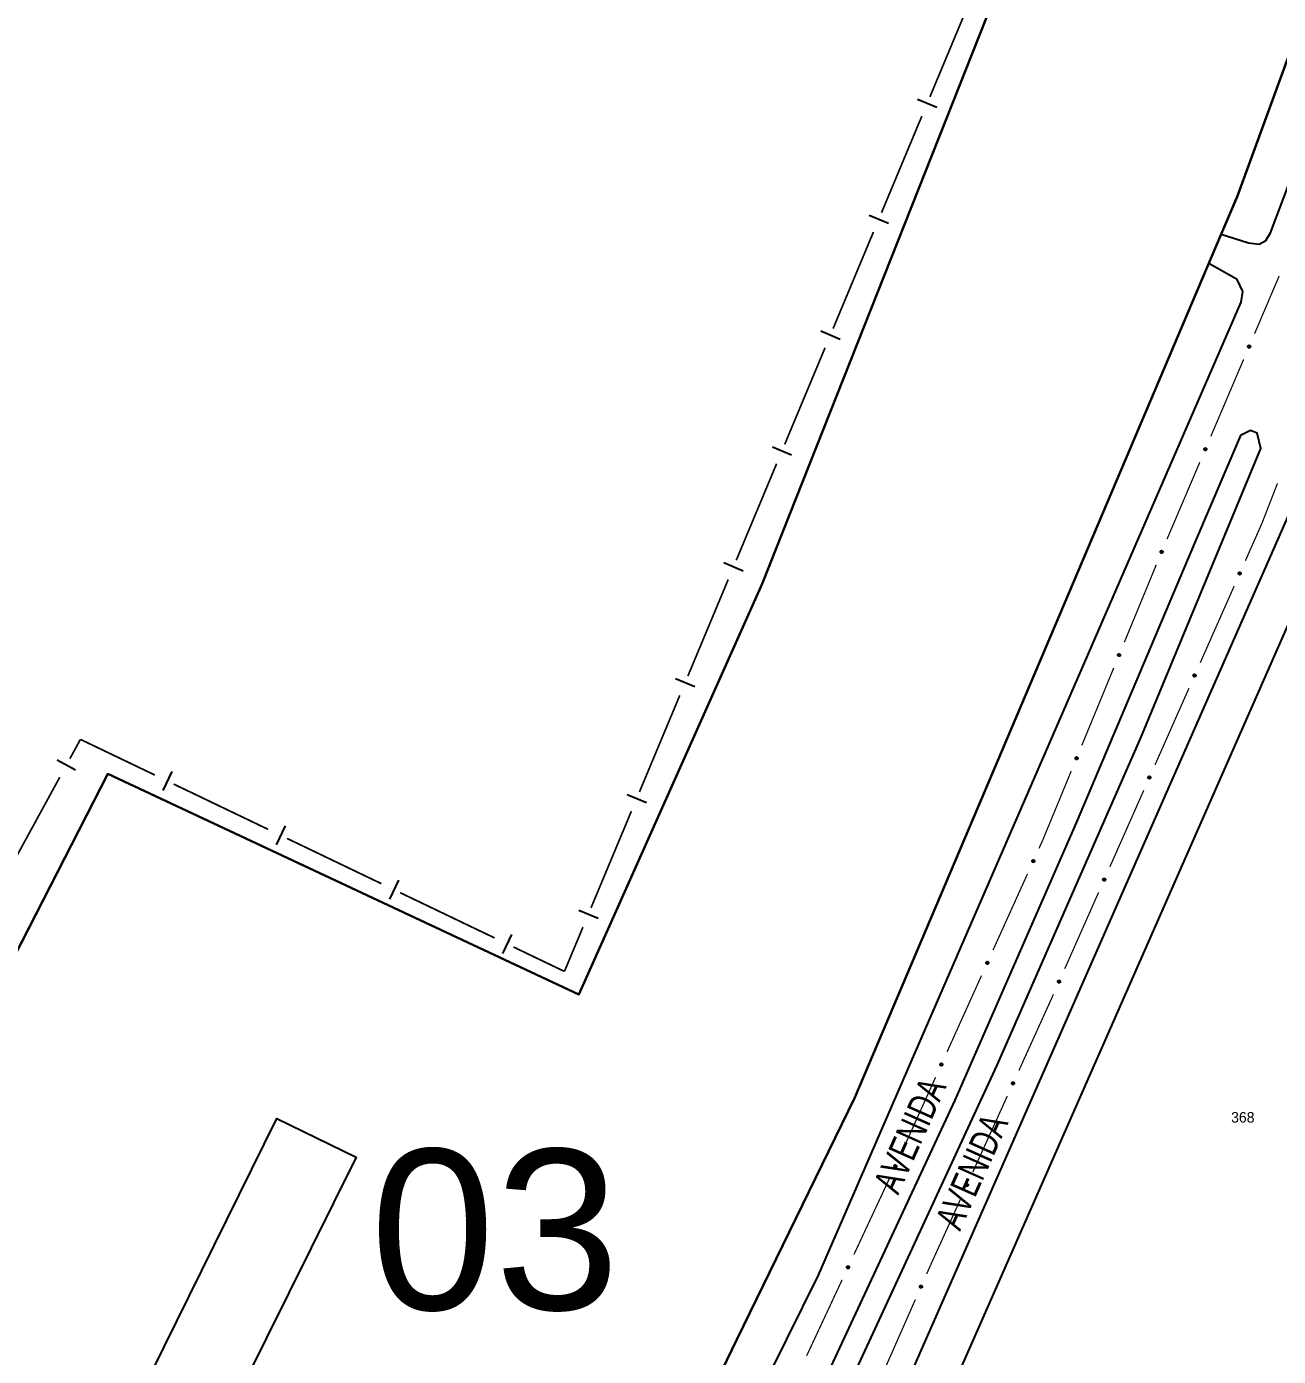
# Model space of a CAD drawing. Extents: x 200123 to 201542, y 4839549 to 4841240.
# Drawn here: x 200445.5 to 200624.9, y 4840484.2 to 4840674.9 of the extents above; entities that cross this region are included whole.
import ezdxf
from ezdxf.enums import TextEntityAlignment as Align

# ---------------------------------------------------------------- set-up
doc = ezdxf.new("R2010")
doc.units = 0
doc.header["$LTSCALE"] = 1.5
doc.header["$MEASUREMENT"] = 0
for name, color, linetype in [('CD_MALHA_LOTES', 7, 'CONTINUOUS'), ('LM-LIM-SETORES-BAIRROS', 250, 'CONTINUOUS'), ('LM-TXT-LSB', 7, 'CONTINUOUS'), ('RU-EMBARC-TRAPICHE', 7, 'CONTINUOUS'), ('RU-QUADRA', 210, 'CONTINUOUS'), ('SV-EIXO-RUA-PAV', 20, 'CONTINUOUS'), ('SV-RUA-PAVIM', 7, 'CONTINUOUS'), ('SV-TXT-RUA-PAV', 7, 'CONTINUOUS'), ('Th_NmrPort', 1, 'CONTINUOUS')]:
    doc.layers.add(name, color=color, linetype=linetype)
doc.styles.add('ARIAL', font='ARIAL.SHX')
doc.styles.add('SWIS', font='swissko.ttf')

msp = doc.modelspace()

# ---------------------------------------------------------------- linework, layer by layer
at = {"layer": 'CD_MALHA_LOTES', "linetype": 'Continuous', "flags": 128}
for points in [[(200424.99, 4840254.77), (200444.79, 4840288.57), (200466.17, 4840326.58), (200489.49, 4840369.12), (200503.01, 4840395.06), (200547.28, 4840486.61), (200564.21, 4840521.33), (200616.73, 4840645.11), (200619.05, 4840650.59), (200669.27, 4840788.03)], [(200612.24, 4840749.79), (200550.91, 4840594.99), (200524.63, 4840536.09), (200457.13, 4840567.75), (200388.59, 4840433.86), (200312.87, 4840297.06), (200236.83, 4840176.82)], [(200573.97, 4840470.11), (200636.53, 4840612.3), (200637.14, 4840612.59), (200638.33, 4840612.62), (200684.7, 4840552.99)]]:
    msp.add_lwpolyline(points, dxfattribs=at)
at = {"layer": 'LM-LIM-SETORES-BAIRROS', "const_width": 0.25}
for points in [[(200580.754954, 4840678.627869), (200574.972737, 4840664.787134)], [(200573.816294, 4840662.018986), (200568.034077, 4840648.178251)], [(200566.877633, 4840645.410103), (200561.095416, 4840631.569368)], [(200559.938973, 4840628.801221), (200554.156756, 4840614.960485)], [(200553.000312, 4840612.192338), (200547.218095, 4840598.351602)], [(200546.061652, 4840595.583455), (200540.279435, 4840581.742719)], [(200539.122991, 4840578.974572), (200533.340774, 4840565.133836)], [(200453.22, 4840572.67), (200451.698643, 4840569.883065)], [(200453.963743, 4840572.3133), (200453.22, 4840572.67)], [(200463.882036, 4840567.556465), (200453.963743, 4840572.3133)], [(200450.261205, 4840567.249859), (200443.074015, 4840554.083831)], [(200480.111969, 4840559.772555), (200466.587024, 4840566.259147)], [(200532.184331, 4840562.365689), (200526.402114, 4840548.524953)], [(200496.341902, 4840551.988644), (200482.816958, 4840558.475236)], [(200512.571835, 4840544.204733), (200499.046891, 4840550.691325)], [(200525.24567, 4840545.756806), (200522.932784, 4840540.220512)], [(200522.59, 4840539.4), (200515.276824, 4840542.907415)], [(200522.932784, 4840540.220512), (200522.59, 4840539.4)]]:
    msp.add_lwpolyline(points, dxfattribs=at)
at = {"layer": 'LM-LIM-SETORES-BAIRROS'}
for points in [[(200573.203182, 4840664.44264), (200575.971329, 4840663.286196)], [(200566.264522, 4840647.833757), (200569.032669, 4840646.677313)], [(200559.325861, 4840631.224874), (200562.094009, 4840630.06843)], [(200552.387201, 4840614.615991), (200555.155348, 4840613.459547)], [(200545.448541, 4840598.007108), (200548.216688, 4840596.850664)], [(200538.50988, 4840581.398225), (200541.278027, 4840580.241782)], [(200449.902894, 4840569.724049), (200452.5361, 4840568.286611)], [(200466.334021, 4840568.044081), (200465.036702, 4840565.339092)], [(200531.57122, 4840564.789342), (200534.339367, 4840563.632899)], [(200482.563954, 4840560.26017), (200481.266636, 4840557.555181)], [(200498.793887, 4840552.476259), (200497.496569, 4840549.77127)], [(200524.632559, 4840548.180459), (200527.400706, 4840547.024016)], [(200515.023821, 4840544.692349), (200513.726502, 4840541.98736)]]:
    msp.add_lwpolyline(points, dxfattribs=at)
at = {"layer": 'RU-EMBARC-TRAPICHE', "linetype": 'Continuous'}
msp.add_polyline3d([(200612.24, 4840749.79, 3.64), (200550.91, 4840594.99, 3.7), (200524.63, 4840536.09, 3.7), (200457.13, 4840567.75, 4.16), (200388.58, 4840433.85, 5.2), (200388.59, 4840433.86, 5.2), (200312.87, 4840297.06, 2.82), (200236.83, 4840176.82, 2.96), (200156.83, 4840061.24, 2.96), (200130.612712, 4840024.220834, 3.11)], dxfattribs=at)
at = {"layer": 'RU-QUADRA', "linetype": 'Continuous', "flags": 128}
for points in [[(200669.27, 4840788.03), (200619.01, 4840650.47), (200616.73, 4840645.11), (200564.21, 4840521.33), (200547.28, 4840486.61), (200503.01, 4840395.06), (200489.49, 4840369.12), (200466.17, 4840326.58), (200444.79, 4840288.57), (200424.99, 4840254.77)], [(200236.83, 4840176.82), (200312.87, 4840297.06), (200388.59, 4840433.86), (200457.13, 4840567.75), (200524.63, 4840536.09), (200550.91, 4840594.99), (200612.24, 4840749.79)]]:
    msp.add_lwpolyline(points, dxfattribs=at)
msp.add_lwpolyline([(200763.36, 4840452.32), (200802.84, 4840399.58), (200751.22, 4840357.94), (200756.11, 4840351.9), (200744.6, 4840342.23), (200725.32, 4840327.11), (200682.28, 4840382.63), (200667.93, 4840401.14), (200659.99, 4840411.38), (200653.56, 4840419.68), (200641.09, 4840434.39), (200639.84, 4840435.39), (200636.6, 4840438.01), (200627.92, 4840442.46), (200573.97, 4840470.11), (200636.53, 4840612.3), (200637.14, 4840612.59), (200638.33, 4840612.62), (200684.7, 4840552.99), (200701.37, 4840530.22), (200741.81, 4840479.4), (200750.14, 4840468.94), (200753.98, 4840464.1)], close=True, dxfattribs=at)
at = {"layer": 'SV-EIXO-RUA-PAV', "const_width": 0.18}
for points in [[(200624.81, 4840638.59), (200621.503241, 4840630.828468)], [(200625.026019, 4840639.110354), (200624.81, 4840638.59)], [(200619.935423, 4840627.14853), (200615.23197, 4840616.108714)], [(200613.664152, 4840612.428776), (200608.960698, 4840601.388961)], [(200622.55, 4840603.62), (200624.784487, 4840609.373803)], [(200622.215094, 4840602.863249), (200622.55, 4840603.62)], [(200620.191608, 4840598.290995), (200622.215094, 4840602.863249)], [(200607.414957, 4840597.69977), (200602.84177, 4840586.605358)], [(200613.716454, 4840583.659783), (200618.57282, 4840594.633192)], [(200601.317375, 4840582.907221), (200596.744188, 4840571.81281)], [(200607.2413, 4840569.02857), (200612.097666, 4840580.00198)], [(200595.219792, 4840568.114673), (200591.408803, 4840558.86933)], [(200600.766146, 4840554.397358), (200605.622512, 4840565.370767)], [(200591.17, 4840558.29), (200590.604644, 4840557.038381)], [(200591.408803, 4840558.86933), (200591.17, 4840558.29)], [(200588.958035, 4840553.393017), (200584.018208, 4840542.456925)], [(200594.290992, 4840539.766145), (200599.147358, 4840550.739555)], [(200582.371599, 4840538.811561), (200577.431772, 4840527.875468)], [(200587.716524, 4840525.179435), (200592.260992, 4840535.19681)], [(200592.260992, 4840535.19681), (200592.58, 4840535.9)], [(200592.58, 4840535.9), (200592.672203, 4840536.108342)], [(200575.785163, 4840524.230104), (200571.256989, 4840514.205353)], [(200581.106389, 4840510.608707), (200586.06399, 4840521.536753)], [(200571.256989, 4840514.205353), (200570.97, 4840513.57)], [(200570.97, 4840513.57), (200570.841898, 4840513.295591)], [(200569.149875, 4840509.671083), (200564.073807, 4840498.797559)], [(200574.91, 4840496.95), (200579.453855, 4840506.966025)], [(200574.50601, 4840496.033616), (200574.909402, 4840496.948643)], [(200574.909402, 4840496.948643), (200574.91, 4840496.95)], [(200562.381784, 4840495.173051), (200557.305715, 4840484.299527)], [(200568.051739, 4840481.393179), (200572.892442, 4840492.373507)]]:
    msp.add_lwpolyline(points, dxfattribs=at)
at = {"layer": 'SV-EIXO-RUA-PAV'}
for points in [[(200620.876921, 4840629.077536), (200620.895823, 4840629.032428), (200620.902845, 4840628.989795), (200620.898466, 4840628.952551), (200620.886016, 4840628.920648), (200620.869602, 4840628.889445), (200620.846113, 4840628.861636), (200620.813206, 4840628.836547), (200620.768089, 4840628.817268), (200620.723943, 4840628.812945), (200620.687199, 4840628.815284), (200620.653186, 4840628.826352), (200620.62314, 4840628.842805), (200620.595061, 4840628.868159), (200620.569961, 4840628.901755), (200620.551673, 4840628.947591), (200620.545076, 4840628.989435), (200620.550257, 4840629.025348), (200620.5616, 4840629.059472), (200620.578739, 4840629.091128), (200620.601954, 4840629.118292), (200620.635826, 4840629.143503), (200620.681304, 4840629.160954), (200620.722964, 4840629.16801), (200620.75894, 4840629.163335), (200620.792284, 4840629.151411), (200620.823781, 4840629.135329), (200620.852718, 4840629.112881), (200620.876921, 4840629.077536)], [(200614.605649, 4840614.357783), (200614.624551, 4840614.312674), (200614.631573, 4840614.270041), (200614.627195, 4840614.232797), (200614.614744, 4840614.200894), (200614.59833, 4840614.169691), (200614.574841, 4840614.141883), (200614.541934, 4840614.116793), (200614.496818, 4840614.097514), (200614.452671, 4840614.093192), (200614.415928, 4840614.095531), (200614.381914, 4840614.106598), (200614.351869, 4840614.123051), (200614.32379, 4840614.148405), (200614.29869, 4840614.182002), (200614.280402, 4840614.227837), (200614.273805, 4840614.269681), (200614.278986, 4840614.305594), (200614.290329, 4840614.339719), (200614.307467, 4840614.371374), (200614.330682, 4840614.398538), (200614.364554, 4840614.423749), (200614.410033, 4840614.4412), (200614.451692, 4840614.448256), (200614.487668, 4840614.443581), (200614.521013, 4840614.431657), (200614.552509, 4840614.415575), (200614.581446, 4840614.393127), (200614.605649, 4840614.357783)], [(200608.333685, 4840599.639724), (200608.353116, 4840599.594842), (200608.360639, 4840599.552294), (200608.356699, 4840599.515001), (200608.344625, 4840599.482954), (200608.32858, 4840599.451559), (200608.30542, 4840599.423476), (200608.27281, 4840599.398001), (200608.227924, 4840599.378193), (200608.183831, 4840599.373351), (200608.147063, 4840599.375257), (200608.112921, 4840599.385923), (200608.082684, 4840599.402022), (200608.054309, 4840599.427044), (200608.028815, 4840599.460342), (200608.009989, 4840599.505959), (200608.0029, 4840599.547723), (200608.007658, 4840599.583694), (200608.018598, 4840599.61795), (200608.035363, 4840599.649805), (200608.058257, 4840599.677241), (200608.091829, 4840599.702849), (200608.1371, 4840599.720833), (200608.178673, 4840599.728379), (200608.214702, 4840599.724128), (200608.248184, 4840599.712598), (200608.279868, 4840599.696887), (200608.309067, 4840599.674781), (200608.333685, 4840599.639724)], [(200619.223404, 4840596.375254), (200619.20513, 4840596.420621), (200619.198702, 4840596.463347), (200619.203597, 4840596.500527), (200619.21649, 4840596.532254), (200619.233335, 4840596.563226), (200619.257208, 4840596.590705), (200619.290461, 4840596.615335), (200619.335841, 4840596.633986), (200619.380043, 4840596.637694), (200619.41675, 4840596.634845), (200619.450607, 4840596.623306), (200619.480421, 4840596.606438), (200619.508145, 4840596.580696), (200619.532776, 4840596.546754), (200619.550425, 4840596.500669), (200619.55644, 4840596.458737), (200619.550761, 4840596.4229), (200619.538945, 4840596.388936), (200619.521368, 4840596.357522), (200619.497778, 4840596.330683), (200619.46356, 4840596.305944), (200619.417843, 4840596.289127), (200619.37609, 4840596.282651), (200619.340182, 4840596.287825), (200619.307006, 4840596.300211), (200619.275736, 4840596.316729), (200619.247114, 4840596.339577), (200619.223404, 4840596.375254)], [(200602.236102, 4840584.847176), (200602.255534, 4840584.802293), (200602.263057, 4840584.759745), (200602.259117, 4840584.722452), (200602.247043, 4840584.690405), (200602.230998, 4840584.659011), (200602.207838, 4840584.630928), (200602.175228, 4840584.605453), (200602.130342, 4840584.585644), (200602.086249, 4840584.580803), (200602.049481, 4840584.582709), (200602.015339, 4840584.593375), (200601.985102, 4840584.609473), (200601.956727, 4840584.634495), (200601.931233, 4840584.667794), (200601.912407, 4840584.713411), (200601.905318, 4840584.755174), (200601.910075, 4840584.791146), (200601.921016, 4840584.825401), (200601.937781, 4840584.857256), (200601.960674, 4840584.884692), (200601.994247, 4840584.9103), (200602.039517, 4840584.928285), (200602.081091, 4840584.935831), (200602.117119, 4840584.931579), (200602.150602, 4840584.920049), (200602.182286, 4840584.904339), (200602.211485, 4840584.882233), (200602.236102, 4840584.847176)], [(200612.74825, 4840581.744042), (200612.729976, 4840581.789408), (200612.723548, 4840581.832135), (200612.728443, 4840581.869314), (200612.741335, 4840581.901041), (200612.758181, 4840581.932013), (200612.782054, 4840581.959493), (200612.815307, 4840581.984123), (200612.860686, 4840582.002773), (200612.904889, 4840582.006482), (200612.941596, 4840582.003633), (200612.975453, 4840581.992094), (200613.005267, 4840581.975225), (200613.032991, 4840581.949483), (200613.057622, 4840581.915541), (200613.075271, 4840581.869456), (200613.081286, 4840581.827525), (200613.075607, 4840581.791687), (200613.063791, 4840581.757724), (200613.046214, 4840581.726309), (200613.022624, 4840581.69947), (200612.988405, 4840581.674732), (200612.942689, 4840581.657915), (200612.900935, 4840581.651438), (200612.865028, 4840581.656613), (200612.831852, 4840581.668998), (200612.800582, 4840581.685516), (200612.77196, 4840581.708364), (200612.74825, 4840581.744042)], [(200596.13852, 4840570.054627), (200596.157952, 4840570.009745), (200596.165474, 4840569.967197), (200596.161535, 4840569.929904), (200596.149461, 4840569.897857), (200596.133415, 4840569.866463), (200596.110255, 4840569.83838), (200596.077646, 4840569.812904), (200596.032759, 4840569.793096), (200595.988667, 4840569.788254), (200595.951898, 4840569.79016), (200595.917757, 4840569.800827), (200595.88752, 4840569.816925), (200595.859144, 4840569.841947), (200595.833651, 4840569.875245), (200595.814824, 4840569.920863), (200595.807735, 4840569.962626), (200595.812493, 4840569.998597), (200595.823434, 4840570.032853), (200595.840199, 4840570.064708), (200595.863092, 4840570.092144), (200595.896665, 4840570.117752), (200595.941935, 4840570.135736), (200595.983508, 4840570.143282), (200596.019537, 4840570.139031), (200596.05302, 4840570.127501), (200596.084703, 4840570.11179), (200596.113902, 4840570.089684), (200596.13852, 4840570.054627)], [(200606.273096, 4840567.112829), (200606.254822, 4840567.158196), (200606.248393, 4840567.200922), (200606.253289, 4840567.238102), (200606.266181, 4840567.269829), (200606.283027, 4840567.300801), (200606.3069, 4840567.32828), (200606.340152, 4840567.35291), (200606.385532, 4840567.371561), (200606.429735, 4840567.375269), (200606.466442, 4840567.37242), (200606.500299, 4840567.360881), (200606.530113, 4840567.344013), (200606.557837, 4840567.318271), (200606.582468, 4840567.284329), (200606.600117, 4840567.238244), (200606.606132, 4840567.196312), (200606.600453, 4840567.160475), (200606.588637, 4840567.126511), (200606.57106, 4840567.095097), (200606.54747, 4840567.068258), (200606.513251, 4840567.04352), (200606.467534, 4840567.026702), (200606.425781, 4840567.020226), (200606.389874, 4840567.0254), (200606.356698, 4840567.037786), (200606.325428, 4840567.054304), (200606.296805, 4840567.077152), (200606.273096, 4840567.112829)], [(200589.940807, 4840555.301326), (200589.958735, 4840555.255821), (200589.964837, 4840555.213047), (200589.959659, 4840555.175906), (200589.946525, 4840555.144278), (200589.929444, 4840555.113435), (200589.905362, 4840555.086138), (200589.871923, 4840555.061763), (200589.826402, 4840555.043458), (200589.782173, 4840555.040087), (200589.745489, 4840555.043215), (200589.711721, 4840555.055012), (200589.682036, 4840555.072107), (200589.654509, 4840555.09806), (200589.630137, 4840555.132188), (200589.61284, 4840555.178406), (200589.607144, 4840555.220382), (200589.613096, 4840555.256176), (200589.625171, 4840555.290048), (200589.642986, 4840555.321328), (200589.66678, 4840555.347986), (200589.701186, 4840555.372463), (200589.74703, 4840555.388931), (200589.788831, 4840555.39509), (200589.824699, 4840555.389642), (200589.857779, 4840555.377004), (200589.888923, 4840555.360248), (200589.91737, 4840555.337183), (200589.940807, 4840555.301326)], [(200599.797941, 4840552.481617), (200599.779668, 4840552.526983), (200599.773239, 4840552.56971), (200599.778135, 4840552.60689), (200599.791027, 4840552.638616), (200599.807873, 4840552.669588), (200599.831746, 4840552.697068), (200599.864998, 4840552.721698), (200599.910378, 4840552.740348), (200599.954581, 4840552.744057), (200599.991288, 4840552.741208), (200600.025145, 4840552.729669), (200600.054958, 4840552.7128), (200600.082682, 4840552.687058), (200600.107313, 4840552.653116), (200600.124963, 4840552.607031), (200600.130978, 4840552.5651), (200600.125299, 4840552.529262), (200600.113483, 4840552.495299), (200600.095906, 4840552.463884), (200600.072316, 4840552.437045), (200600.038097, 4840552.412307), (200599.99238, 4840552.39549), (200599.950627, 4840552.389013), (200599.914719, 4840552.394188), (200599.881544, 4840552.406573), (200599.850273, 4840552.423091), (200599.821651, 4840552.445939), (200599.797941, 4840552.481617)], [(200583.354371, 4840540.71987), (200583.372299, 4840540.674365), (200583.378401, 4840540.631591), (200583.373223, 4840540.59445), (200583.360089, 4840540.562822), (200583.343008, 4840540.531979), (200583.318926, 4840540.504682), (200583.285487, 4840540.480306), (200583.239967, 4840540.462002), (200583.195737, 4840540.45863), (200583.159053, 4840540.461759), (200583.125285, 4840540.473556), (200583.0956, 4840540.490651), (200583.068073, 4840540.516603), (200583.043702, 4840540.550732), (200583.026404, 4840540.59695), (200583.020708, 4840540.638926), (200583.026661, 4840540.674719), (200583.038735, 4840540.708592), (200583.056551, 4840540.739872), (200583.080344, 4840540.76653), (200583.11475, 4840540.791007), (200583.160594, 4840540.807475), (200583.202395, 4840540.813634), (200583.238263, 4840540.808186), (200583.271343, 4840540.795548), (200583.302487, 4840540.778792), (200583.330934, 4840540.755727), (200583.354371, 4840540.71987)], [(200593.322787, 4840537.850404), (200593.304514, 4840537.895771), (200593.298085, 4840537.938497), (200593.30298, 4840537.975677), (200593.315873, 4840538.007404), (200593.332719, 4840538.038376), (200593.356592, 4840538.065855), (200593.389844, 4840538.090485), (200593.435224, 4840538.109136), (200593.479426, 4840538.112844), (200593.516134, 4840538.109995), (200593.54999, 4840538.098456), (200593.579804, 4840538.081588), (200593.607528, 4840538.055846), (200593.632159, 4840538.021904), (200593.649809, 4840537.975819), (200593.655824, 4840537.933887), (200593.650145, 4840537.89805), (200593.638329, 4840537.864086), (200593.620752, 4840537.832672), (200593.597162, 4840537.805833), (200593.562943, 4840537.781095), (200593.517226, 4840537.764277), (200593.475473, 4840537.757801), (200593.439565, 4840537.762975), (200593.40639, 4840537.775361), (200593.375119, 4840537.791879), (200593.346497, 4840537.814727), (200593.322787, 4840537.850404)], [(200576.767935, 4840526.138414), (200576.785863, 4840526.092909), (200576.791966, 4840526.050135), (200576.786787, 4840526.012993), (200576.773653, 4840525.981366), (200576.756572, 4840525.950523), (200576.73249, 4840525.923226), (200576.699051, 4840525.89885), (200576.653531, 4840525.880546), (200576.609301, 4840525.877174), (200576.572617, 4840525.880303), (200576.538849, 4840525.892099), (200576.509165, 4840525.909195), (200576.481637, 4840525.935147), (200576.457266, 4840525.969276), (200576.439968, 4840526.015494), (200576.434273, 4840526.05747), (200576.440225, 4840526.093263), (200576.452299, 4840526.127136), (200576.470115, 4840526.158415), (200576.493908, 4840526.185074), (200576.528315, 4840526.209551), (200576.574158, 4840526.226019), (200576.61596, 4840526.232178), (200576.651827, 4840526.22673), (200576.684907, 4840526.214092), (200576.716051, 4840526.197336), (200576.744498, 4840526.174271), (200576.767935, 4840526.138414)], [(200586.730651, 4840523.272726), (200586.712797, 4840523.31826), (200586.706764, 4840523.361044), (200586.712003, 4840523.398177), (200586.725188, 4840523.429783), (200586.742319, 4840523.460598), (200586.766446, 4840523.487856), (200586.799924, 4840523.512177), (200586.845475, 4840523.530407), (200586.889709, 4840523.533707), (200586.926389, 4840523.530519), (200586.960137, 4840523.518668), (200586.989794, 4840523.501524), (200587.017279, 4840523.475527), (200587.041595, 4840523.441359), (200587.058818, 4840523.395112), (200587.064445, 4840523.353127), (200587.058435, 4840523.317344), (200587.046305, 4840523.28349), (200587.028439, 4840523.25224), (200587.004602, 4840523.22562), (200586.970156, 4840523.201199), (200586.924285, 4840523.184806), (200586.882474, 4840523.178715), (200586.846616, 4840523.184221), (200586.813556, 4840523.196913), (200586.78244, 4840523.21372), (200586.75403, 4840523.236831), (200586.730651, 4840523.272726)], [(200570.156411, 4840511.566965), (200570.173769, 4840511.521241), (200570.179337, 4840511.478393), (200570.173695, 4840511.44132), (200570.160167, 4840511.409859), (200570.142702, 4840511.379232), (200570.118281, 4840511.352238), (200570.08454, 4840511.328282), (200570.038794, 4840511.310548), (200569.994526, 4840511.307729), (200569.957884, 4840511.311315), (200569.924266, 4840511.323533), (200569.894797, 4840511.340998), (200569.867596, 4840511.367292), (200569.843653, 4840511.401722), (200569.826934, 4840511.448153), (200569.821764, 4840511.490197), (200569.828162, 4840511.525913), (200569.840659, 4840511.559632), (200569.858864, 4840511.590687), (200569.882989, 4840511.617046), (200569.917698, 4840511.641091), (200569.963744, 4840511.656985), (200570.005619, 4840511.662621), (200570.041415, 4840511.656725), (200570.074335, 4840511.643675), (200570.105267, 4840511.626531), (200570.133424, 4840511.603113), (200570.156411, 4840511.566965)], [(200580.120516, 4840508.701998), (200580.102662, 4840508.747532), (200580.096629, 4840508.790316), (200580.101868, 4840508.827449), (200580.115053, 4840508.859055), (200580.132184, 4840508.88987), (200580.15631, 4840508.917128), (200580.189789, 4840508.941449), (200580.23534, 4840508.959679), (200580.279574, 4840508.962979), (200580.316254, 4840508.959791), (200580.350002, 4840508.94794), (200580.379659, 4840508.930796), (200580.407144, 4840508.904799), (200580.43146, 4840508.870631), (200580.448683, 4840508.824384), (200580.45431, 4840508.782399), (200580.448299, 4840508.746616), (200580.43617, 4840508.712763), (200580.418304, 4840508.681512), (200580.394467, 4840508.654892), (200580.36002, 4840508.630471), (200580.31415, 4840508.614078), (200580.272339, 4840508.607987), (200580.23648, 4840508.613493), (200580.203421, 4840508.626185), (200580.172304, 4840508.642992), (200580.143895, 4840508.666103), (200580.120516, 4840508.701998)], [(200563.38832, 4840497.068933), (200563.405677, 4840497.023209), (200563.411245, 4840496.980361), (200563.405603, 4840496.943288), (200563.392075, 4840496.911827), (200563.37461, 4840496.881199), (200563.350189, 4840496.854206), (200563.316448, 4840496.830249), (200563.270702, 4840496.812515), (200563.226434, 4840496.809696), (200563.189792, 4840496.813283), (200563.156174, 4840496.825501), (200563.126706, 4840496.842965), (200563.099505, 4840496.86926), (200563.075561, 4840496.90369), (200563.058842, 4840496.950121), (200563.053672, 4840496.992165), (200563.060071, 4840497.027881), (200563.072567, 4840497.0616), (200563.090772, 4840497.092654), (200563.114897, 4840497.119014), (200563.149607, 4840497.143059), (200563.195652, 4840497.158953), (200563.237527, 4840497.164589), (200563.273324, 4840497.158693), (200563.306244, 4840497.145643), (200563.337175, 4840497.128499), (200563.365332, 4840497.10508), (200563.38832, 4840497.068933)], [(200573.54054, 4840494.116495), (200573.522201, 4840494.161835), (200573.515712, 4840494.204553), (200573.520554, 4840494.24174), (200573.533401, 4840494.273484), (200573.550203, 4840494.304481), (200573.574037, 4840494.331994), (200573.607254, 4840494.356672), (200573.652607, 4840494.375387), (200573.696804, 4840494.379158), (200573.733516, 4840494.376362), (200573.767389, 4840494.364871), (200573.797227, 4840494.348045), (200573.824987, 4840494.322343), (200573.849667, 4840494.288436), (200573.867382, 4840494.242376), (200573.873457, 4840494.200453), (200573.867829, 4840494.164608), (200573.856061, 4840494.130627), (200573.838529, 4840494.099188), (200573.814978, 4840494.072315), (200573.780794, 4840494.047528), (200573.735101, 4840494.030646), (200573.693357, 4840494.024109), (200573.657442, 4840494.029233), (200573.624249, 4840494.041571), (200573.592955, 4840494.058044), (200573.5643, 4840494.080852), (200573.54054, 4840494.116495)]]:
    msp.add_lwpolyline(points, close=True, dxfattribs=at)
for points in [[(200620.578739, 4840629.091128), (200620.545076, 4840628.989435)], [(200620.58923, 4840629.100468), (200620.55044, 4840628.974607)], [(200620.601954, 4840629.118292), (200620.551673, 4840628.947591)], [(200620.61892, 4840629.124899), (200620.563431, 4840628.931992)], [(200620.635826, 4840629.143503), (200620.569961, 4840628.901755)], [(200620.658467, 4840629.148096), (200620.583234, 4840628.887958)], [(200620.681304, 4840629.160954), (200620.595061, 4840628.868159)], [(200620.700362, 4840629.162878), (200620.60999, 4840628.860244)], [(200620.722964, 4840629.16801), (200620.62314, 4840628.842805)], [(200620.738884, 4840629.162781), (200620.638885, 4840628.837551)], [(200620.75894, 4840629.163335), (200620.653186, 4840628.826352)], [(200620.774197, 4840629.155152), (200620.668478, 4840628.82346)], [(200620.792284, 4840629.151411), (200620.687199, 4840628.815284)], [(200620.807556, 4840629.139456), (200620.709161, 4840628.817993)], [(200620.823781, 4840629.135329), (200620.723943, 4840628.812945)], [(200620.836265, 4840629.119809), (200620.748218, 4840628.819151)], [(200620.852718, 4840629.112881), (200620.768089, 4840628.817268)], [(200620.862835, 4840629.09514), (200620.790298, 4840628.830887)], [(200620.876921, 4840629.077536), (200620.813206, 4840628.836547)], [(200620.886219, 4840629.052547), (200620.832171, 4840628.85606)], [(200620.895823, 4840629.032428), (200620.846113, 4840628.861636)], [(200620.899931, 4840629.008142), (200620.86042, 4840628.884071)], [(200620.902845, 4840628.989795), (200620.869602, 4840628.889445)], [(200614.307467, 4840614.371374), (200614.273805, 4840614.269681)], [(200614.317958, 4840614.380714), (200614.279168, 4840614.254853)], [(200614.330682, 4840614.398538), (200614.280402, 4840614.227837)], [(200614.347648, 4840614.405145), (200614.292159, 4840614.212238)], [(200614.364554, 4840614.423749), (200614.29869, 4840614.182002)], [(200614.387196, 4840614.428343), (200614.311962, 4840614.168205)], [(200614.410033, 4840614.4412), (200614.32379, 4840614.148405)], [(200614.42909, 4840614.443124), (200614.338718, 4840614.14049)], [(200614.451692, 4840614.448256), (200614.351869, 4840614.123051)], [(200614.467612, 4840614.443027), (200614.367613, 4840614.117797)], [(200614.487668, 4840614.443581), (200614.381914, 4840614.106598)], [(200614.502925, 4840614.435398), (200614.397206, 4840614.103706)], [(200614.521013, 4840614.431657), (200614.415928, 4840614.095531)], [(200614.536284, 4840614.419703), (200614.43789, 4840614.098239)], [(200614.552509, 4840614.415575), (200614.452671, 4840614.093192)], [(200614.564994, 4840614.400055), (200614.476947, 4840614.099397)], [(200614.581446, 4840614.393127), (200614.496818, 4840614.097514)], [(200614.591564, 4840614.375386), (200614.519027, 4840614.111133)], [(200614.605649, 4840614.357783), (200614.541934, 4840614.116793)], [(200614.614947, 4840614.332794), (200614.560899, 4840614.136307)], [(200614.624551, 4840614.312674), (200614.574841, 4840614.141883)], [(200614.628659, 4840614.288388), (200614.589148, 4840614.164318)], [(200614.631573, 4840614.270041), (200614.59833, 4840614.169691)], [(200608.178673, 4840599.728379), (200608.082684, 4840599.402022)], [(200608.214702, 4840599.724128), (200608.112921, 4840599.385923)], [(200608.035363, 4840599.649805), (200608.0029, 4840599.547723)], [(200608.045744, 4840599.659268), (200608.008437, 4840599.532959)], [(200608.058257, 4840599.677241), (200608.009989, 4840599.505959)], [(200608.075144, 4840599.684047), (200608.021929, 4840599.4905)], [(200608.091829, 4840599.702849), (200608.028815, 4840599.460342)], [(200608.114416, 4840599.707708), (200608.042249, 4840599.446703)], [(200608.1371, 4840599.720833), (200608.054309, 4840599.427044)], [(200608.156133, 4840599.722982), (200608.069329, 4840599.419305)], [(200608.194654, 4840599.723338), (200608.098489, 4840599.396954)], [(200608.230054, 4840599.716125), (200608.128247, 4840599.383212)], [(200608.248184, 4840599.712598), (200608.147063, 4840599.375257)], [(200608.263596, 4840599.700823), (200608.168992, 4840599.378224)], [(200608.279868, 4840599.696887), (200608.183831, 4840599.373351)], [(200608.292534, 4840599.681515), (200608.208032, 4840599.379842)], [(200608.309067, 4840599.674781), (200608.227924, 4840599.378193)], [(200608.319393, 4840599.657161), (200608.249971, 4840599.392072)], [(200608.333685, 4840599.639724), (200608.27281, 4840599.398001)], [(200608.343276, 4840599.614846), (200608.291544, 4840599.417737)], [(200608.353116, 4840599.594842), (200608.30542, 4840599.423476)], [(200608.357509, 4840599.570606), (200608.319462, 4840599.446078)], [(200608.360639, 4840599.552294), (200608.32858, 4840599.451559)], [(200619.198702, 4840596.463347), (200619.233335, 4840596.563226)], [(200619.201361, 4840596.444961), (200619.242591, 4840596.568471)], [(200619.20513, 4840596.420621), (200619.257208, 4840596.590705)], [(200619.214454, 4840596.40037), (200619.271227, 4840596.596087)], [(200619.223404, 4840596.375254), (200619.290461, 4840596.615335)], [(200619.237243, 4840596.357457), (200619.313445, 4840596.620676)], [(200619.247114, 4840596.339577), (200619.335841, 4840596.633986)], [(200619.263468, 4840596.332421), (200619.355684, 4840596.631827)], [(200619.275736, 4840596.316729), (200619.380043, 4840596.637694)], [(200619.291902, 4840596.312377), (200619.394753, 4840596.632442)], [(200619.307006, 4840596.300211), (200619.41675, 4840596.634845)], [(200619.32504, 4840596.296219), (200619.435356, 4840596.62641)], [(200619.340182, 4840596.287825), (200619.450607, 4840596.623306)], [(200619.360244, 4840596.2881), (200619.464751, 4840596.611909)], [(200619.37609, 4840596.282651), (200619.480421, 4840596.606438)], [(200619.39876, 4840596.287468), (200619.493328, 4840596.588817)], [(200619.417843, 4840596.289127), (200619.508145, 4840596.580696)], [(200619.440856, 4840596.301666), (200619.519696, 4840596.560734)], [(200619.46356, 4840596.305944), (200619.532776, 4840596.546754)], [(200619.480722, 4840596.324312), (200619.538885, 4840596.516429)], [(200619.497778, 4840596.330683), (200619.550425, 4840596.500669)], [(200619.510749, 4840596.348328), (200619.551284, 4840596.473638)], [(200619.521368, 4840596.357522), (200619.55644, 4840596.458737)], [(200601.937781, 4840584.857256), (200601.905318, 4840584.755174)], [(200601.948161, 4840584.86672), (200601.910855, 4840584.740411)], [(200601.960674, 4840584.884692), (200601.912407, 4840584.713411)], [(200601.977562, 4840584.891498), (200601.924347, 4840584.697952)], [(200601.994247, 4840584.9103), (200601.931233, 4840584.667794)], [(200602.016833, 4840584.915159), (200601.944667, 4840584.654154)], [(200602.039517, 4840584.928285), (200601.956727, 4840584.634495)], [(200602.058551, 4840584.930433), (200601.971747, 4840584.626757)], [(200602.081091, 4840584.935831), (200601.985102, 4840584.609473)], [(200602.097071, 4840584.93079), (200602.000907, 4840584.604405)], [(200602.117119, 4840584.931579), (200602.015339, 4840584.593375)], [(200602.132472, 4840584.923577), (200602.030664, 4840584.590663)], [(200602.150602, 4840584.920049), (200602.049481, 4840584.582709)], [(200602.166013, 4840584.908275), (200602.071409, 4840584.585675)], [(200602.182286, 4840584.904339), (200602.086249, 4840584.580803)], [(200602.194952, 4840584.888967), (200602.11045, 4840584.587293)], [(200602.211485, 4840584.882233), (200602.130342, 4840584.585644)], [(200602.221811, 4840584.864612), (200602.152389, 4840584.599524)], [(200602.236102, 4840584.847176), (200602.175228, 4840584.605453)], [(200602.245693, 4840584.822298), (200602.193962, 4840584.625188)], [(200602.255534, 4840584.802293), (200602.207838, 4840584.630928)], [(200602.259927, 4840584.778057), (200602.221879, 4840584.65353)], [(200602.263057, 4840584.759745), (200602.230998, 4840584.659011)], [(200612.723548, 4840581.832135), (200612.758181, 4840581.932013)], [(200612.726206, 4840581.813749), (200612.767437, 4840581.937259)], [(200612.729976, 4840581.789408), (200612.782054, 4840581.959493)], [(200612.7393, 4840581.769157), (200612.796073, 4840581.964875)], [(200612.74825, 4840581.744042), (200612.815307, 4840581.984123)], [(200612.762089, 4840581.726244), (200612.838291, 4840581.989464)], [(200612.77196, 4840581.708364), (200612.860686, 4840582.002773)], [(200612.788314, 4840581.701208), (200612.88053, 4840582.000614)], [(200612.800582, 4840581.685516), (200612.904889, 4840582.006482)], [(200612.816748, 4840581.681164), (200612.919599, 4840582.00123)], [(200612.831852, 4840581.668998), (200612.941596, 4840582.003633)], [(200612.849886, 4840581.665006), (200612.960202, 4840581.995198)], [(200612.865028, 4840581.656613), (200612.975453, 4840581.992094)], [(200612.885089, 4840581.656888), (200612.989597, 4840581.980697)], [(200612.900935, 4840581.651438), (200613.005267, 4840581.975225)], [(200612.923606, 4840581.656256), (200613.018174, 4840581.957605)], [(200612.942689, 4840581.657915), (200613.032991, 4840581.949483)], [(200612.965702, 4840581.670454), (200613.044542, 4840581.929521)], [(200612.988405, 4840581.674732), (200613.057622, 4840581.915541)], [(200613.005568, 4840581.6931), (200613.063731, 4840581.885217)], [(200613.022624, 4840581.69947), (200613.075271, 4840581.869456)], [(200613.035594, 4840581.717116), (200613.076129, 4840581.842425)], [(200613.046214, 4840581.726309), (200613.081286, 4840581.827525)], [(200595.840199, 4840570.064708), (200595.807735, 4840569.962626)], [(200595.850579, 4840570.074171), (200595.813273, 4840569.947862)], [(200595.863092, 4840570.092144), (200595.814824, 4840569.920863)], [(200595.87998, 4840570.09895), (200595.826765, 4840569.905403)], [(200595.896665, 4840570.117752), (200595.833651, 4840569.875245)], [(200595.919251, 4840570.122611), (200595.847085, 4840569.861606)], [(200595.941935, 4840570.135736), (200595.859144, 4840569.841947)], [(200595.960969, 4840570.137885), (200595.874165, 4840569.834208)], [(200595.983508, 4840570.143282), (200595.88752, 4840569.816925)], [(200595.999489, 4840570.138241), (200595.903325, 4840569.811857)], [(200596.019537, 4840570.139031), (200595.917757, 4840569.800827)], [(200596.034889, 4840570.131028), (200595.933082, 4840569.798115)], [(200596.05302, 4840570.127501), (200595.951898, 4840569.79016)], [(200596.068431, 4840570.115726), (200595.973827, 4840569.793127)], [(200596.084703, 4840570.11179), (200595.988667, 4840569.788254)], [(200596.09737, 4840570.096418), (200596.012867, 4840569.794745)], [(200596.113902, 4840570.089684), (200596.032759, 4840569.793096)], [(200596.124228, 4840570.072064), (200596.054806, 4840569.806975)], [(200596.13852, 4840570.054627), (200596.077646, 4840569.812904)], [(200596.148111, 4840570.029749), (200596.096379, 4840569.83264)], [(200596.157952, 4840570.009745), (200596.110255, 4840569.83838)], [(200596.162345, 4840569.985509), (200596.124297, 4840569.860981)], [(200596.165474, 4840569.967197), (200596.133415, 4840569.866463)], [(200606.254822, 4840567.158196), (200606.3069, 4840567.32828)], [(200606.264146, 4840567.137945), (200606.320918, 4840567.333662)], [(200606.273096, 4840567.112829), (200606.340152, 4840567.35291)], [(200606.286935, 4840567.095032), (200606.363136, 4840567.358251)], [(200606.296805, 4840567.077152), (200606.385532, 4840567.371561)], [(200606.31316, 4840567.069996), (200606.405375, 4840567.369402)], [(200606.325428, 4840567.054304), (200606.429735, 4840567.375269)], [(200606.341594, 4840567.049952), (200606.444445, 4840567.370017)], [(200606.356698, 4840567.037786), (200606.466442, 4840567.37242)], [(200606.374732, 4840567.033794), (200606.485048, 4840567.363985)], [(200606.389874, 4840567.0254), (200606.500299, 4840567.360881)], [(200606.409935, 4840567.025675), (200606.514443, 4840567.349484)], [(200606.425781, 4840567.020226), (200606.530113, 4840567.344013)], [(200606.448452, 4840567.025043), (200606.54302, 4840567.326392)], [(200606.467534, 4840567.026702), (200606.557837, 4840567.318271)], [(200606.248393, 4840567.200922), (200606.283027, 4840567.300801)], [(200606.251052, 4840567.182536), (200606.292283, 4840567.306046)], [(200606.490548, 4840567.039241), (200606.569388, 4840567.298309)], [(200606.513251, 4840567.04352), (200606.582468, 4840567.284329)], [(200606.530414, 4840567.061887), (200606.588577, 4840567.254004)], [(200606.54747, 4840567.068258), (200606.600117, 4840567.238244)], [(200606.56044, 4840567.085903), (200606.600975, 4840567.211213)], [(200606.57106, 4840567.095097), (200606.606132, 4840567.196312)], [(200589.642986, 4840555.321328), (200589.607144, 4840555.220382)], [(200589.653676, 4840555.33044), (200589.612187, 4840555.205443)], [(200589.66678, 4840555.347986), (200589.61284, 4840555.178406)], [(200589.683885, 4840555.354227), (200589.624259, 4840555.162558)], [(200589.701186, 4840555.372463), (200589.630137, 4840555.132188)], [(200589.723922, 4840555.376568), (200589.64311, 4840555.118109)], [(200589.74703, 4840555.388931), (200589.654509, 4840555.09806)], [(200589.766124, 4840555.390445), (200589.669264, 4840555.089825)], [(200589.788831, 4840555.39509), (200589.682036, 4840555.072107)], [(200589.804635, 4840555.38952), (200589.697664, 4840555.066516)], [(200589.824699, 4840555.389642), (200589.711721, 4840555.055012)], [(200589.839776, 4840555.381133), (200589.726947, 4840555.051792)], [(200589.857779, 4840555.377004), (200589.745489, 4840555.043215)], [(200589.87279, 4840555.364723), (200589.767504, 4840555.04545)], [(200589.888923, 4840555.360248), (200589.782173, 4840555.040087)], [(200589.90107, 4840555.344463), (200589.806576, 4840555.045769)], [(200589.91737, 4840555.337183), (200589.826402, 4840555.043458)], [(200589.927103, 4840555.319228), (200589.848899, 4840555.056597)], [(200589.940807, 4840555.301326), (200589.871923, 4840555.061763)], [(200589.949565, 4840555.276142), (200589.891303, 4840555.080864)], [(200589.958735, 4840555.255821), (200589.905362, 4840555.086138)], [(200589.962319, 4840555.231453), (200589.920148, 4840555.108261)], [(200589.964837, 4840555.213047), (200589.929444, 4840555.113435)], [(200599.773239, 4840552.56971), (200599.807873, 4840552.669588)], [(200599.775898, 4840552.551324), (200599.817129, 4840552.674834)], [(200599.779668, 4840552.526983), (200599.831746, 4840552.697068)], [(200599.788992, 4840552.506733), (200599.845764, 4840552.70245)], [(200599.797941, 4840552.481617), (200599.864998, 4840552.721698)], [(200599.811781, 4840552.463819), (200599.887982, 4840552.727039)], [(200599.821651, 4840552.445939), (200599.910378, 4840552.740348)], [(200599.838006, 4840552.438783), (200599.930221, 4840552.738189)], [(200599.850273, 4840552.423091), (200599.954581, 4840552.744057)], [(200599.866439, 4840552.418739), (200599.96929, 4840552.738805)], [(200599.881544, 4840552.406573), (200599.991288, 4840552.741208)], [(200599.899578, 4840552.402581), (200600.009894, 4840552.732773)], [(200599.914719, 4840552.394188), (200600.025145, 4840552.729669)], [(200599.934781, 4840552.394463), (200600.039289, 4840552.718272)], [(200599.950627, 4840552.389013), (200600.054958, 4840552.7128)], [(200599.973298, 4840552.393831), (200600.067866, 4840552.69518)], [(200599.99238, 4840552.39549), (200600.082682, 4840552.687058)], [(200600.015394, 4840552.408029), (200600.094234, 4840552.667096)], [(200600.038097, 4840552.412307), (200600.107313, 4840552.653116)], [(200600.055259, 4840552.430675), (200600.113423, 4840552.622792)], [(200600.072316, 4840552.437045), (200600.124963, 4840552.607031)], [(200600.085286, 4840552.454691), (200600.125821, 4840552.58)], [(200600.095906, 4840552.463884), (200600.130978, 4840552.5651)], [(200583.056551, 4840540.739872), (200583.020708, 4840540.638926)], [(200583.06724, 4840540.748984), (200583.025751, 4840540.623987)], [(200583.080344, 4840540.76653), (200583.026404, 4840540.59695)], [(200583.097449, 4840540.772771), (200583.037823, 4840540.581102)], [(200583.11475, 4840540.791007), (200583.043702, 4840540.550732)], [(200583.137486, 4840540.795112), (200583.056674, 4840540.536653)], [(200583.160594, 4840540.807475), (200583.068073, 4840540.516603)], [(200583.179689, 4840540.808989), (200583.082828, 4840540.508369)], [(200583.202395, 4840540.813634), (200583.0956, 4840540.490651)], [(200583.218199, 4840540.808064), (200583.111228, 4840540.48506)], [(200583.238263, 4840540.808186), (200583.125285, 4840540.473556)], [(200583.25334, 4840540.799677), (200583.140511, 4840540.470335)], [(200583.271343, 4840540.795548), (200583.159053, 4840540.461759)], [(200583.286354, 4840540.783267), (200583.181068, 4840540.463994)], [(200583.302487, 4840540.778792), (200583.195737, 4840540.45863)], [(200583.314634, 4840540.763007), (200583.22014, 4840540.464312)], [(200583.330934, 4840540.755727), (200583.239967, 4840540.462002)], [(200583.340668, 4840540.737772), (200583.262463, 4840540.475141)], [(200583.354371, 4840540.71987), (200583.285487, 4840540.480306)], [(200583.363129, 4840540.694686), (200583.304867, 4840540.499408)], [(200583.372299, 4840540.674365), (200583.318926, 4840540.504682)], [(200583.375883, 4840540.649997), (200583.333712, 4840540.526804)], [(200583.378401, 4840540.631591), (200583.343008, 4840540.531979)], [(200593.298085, 4840537.938497), (200593.332719, 4840538.038376)], [(200593.300744, 4840537.920111), (200593.341975, 4840538.043621)], [(200593.304514, 4840537.895771), (200593.356592, 4840538.065855)], [(200593.313838, 4840537.87552), (200593.37061, 4840538.071237)], [(200593.322787, 4840537.850404), (200593.389844, 4840538.090485)], [(200593.336627, 4840537.832607), (200593.412828, 4840538.095826)], [(200593.346497, 4840537.814727), (200593.435224, 4840538.109136)], [(200593.362852, 4840537.807571), (200593.455067, 4840538.106977)], [(200593.375119, 4840537.791879), (200593.479426, 4840538.112844)], [(200593.391285, 4840537.787527), (200593.494136, 4840538.107592)], [(200593.40639, 4840537.775361), (200593.516134, 4840538.109995)], [(200593.424423, 4840537.771369), (200593.53474, 4840538.10156)], [(200593.439565, 4840537.762975), (200593.54999, 4840538.098456)], [(200593.459627, 4840537.76325), (200593.564135, 4840538.087059)], [(200593.475473, 4840537.757801), (200593.579804, 4840538.081588)], [(200593.498144, 4840537.762618), (200593.592712, 4840538.063967)], [(200593.517226, 4840537.764277), (200593.607528, 4840538.055846)], [(200593.54024, 4840537.776816), (200593.61908, 4840538.035884)], [(200593.562943, 4840537.781095), (200593.632159, 4840538.021904)], [(200593.580105, 4840537.799462), (200593.638269, 4840537.991579)], [(200593.597162, 4840537.805833), (200593.649809, 4840537.975819)], [(200593.610132, 4840537.823478), (200593.650667, 4840537.948788)], [(200593.620752, 4840537.832672), (200593.655824, 4840537.933887)], [(200576.470115, 4840526.158415), (200576.434273, 4840526.05747)], [(200576.480804, 4840526.167528), (200576.439316, 4840526.042531)], [(200576.493908, 4840526.185074), (200576.439968, 4840526.015494)], [(200576.511013, 4840526.191314), (200576.451387, 4840525.999646)], [(200576.528315, 4840526.209551), (200576.457266, 4840525.969276)], [(200576.55105, 4840526.213656), (200576.470238, 4840525.955197)], [(200576.574158, 4840526.226019), (200576.481637, 4840525.935147)], [(200576.593253, 4840526.227533), (200576.496392, 4840525.926913)], [(200576.61596, 4840526.232178), (200576.509165, 4840525.909195)], [(200576.631764, 4840526.226608), (200576.524792, 4840525.903604)], [(200576.651827, 4840526.22673), (200576.538849, 4840525.892099)], [(200576.666904, 4840526.218221), (200576.554075, 4840525.888879)], [(200576.684907, 4840526.214092), (200576.572617, 4840525.880303)], [(200576.699918, 4840526.201811), (200576.594632, 4840525.882538)], [(200576.716051, 4840526.197336), (200576.609301, 4840525.877174)], [(200576.728198, 4840526.181551), (200576.633705, 4840525.882856)], [(200576.744498, 4840526.174271), (200576.653531, 4840525.880546)], [(200576.754232, 4840526.156316), (200576.676027, 4840525.893684)], [(200576.767935, 4840526.138414), (200576.699051, 4840525.89885)], [(200576.776693, 4840526.11323), (200576.718431, 4840525.917951)], [(200576.785863, 4840526.092909), (200576.73249, 4840525.923226)], [(200576.789447, 4840526.068541), (200576.747276, 4840525.945348)], [(200576.791966, 4840526.050135), (200576.756572, 4840525.950523)], [(200586.709253, 4840523.342634), (200586.751624, 4840523.465758)], [(200586.712797, 4840523.31826), (200586.766446, 4840523.487856)], [(200586.721934, 4840523.297924), (200586.780513, 4840523.493108)], [(200586.730651, 4840523.272726), (200586.799924, 4840523.512177)], [(200586.744325, 4840523.254801), (200586.822957, 4840523.517306)], [(200586.75403, 4840523.236831), (200586.845475, 4840523.530407)], [(200586.770318, 4840523.229524), (200586.865297, 4840523.528065)], [(200586.78244, 4840523.21372), (200586.889709, 4840523.533707)], [(200586.798565, 4840523.209218), (200586.90437, 4840523.528319)], [(200586.813556, 4840523.196913), (200586.926389, 4840523.530519)], [(200586.831552, 4840523.192755), (200586.944916, 4840523.521912)], [(200586.846616, 4840523.184221), (200586.960137, 4840523.518668)], [(200586.866679, 4840523.184311), (200586.974176, 4840523.50714)], [(200586.882474, 4840523.178715), (200586.989794, 4840523.501524)], [(200586.905188, 4840523.183323), (200587.002538, 4840523.483785)], [(200586.924285, 4840523.184806), (200587.017279, 4840523.475527)], [(200586.706764, 4840523.361044), (200586.742319, 4840523.460598)], [(200586.947414, 4840523.197131), (200587.028645, 4840523.455459)], [(200586.970156, 4840523.201199), (200587.041595, 4840523.441359)], [(200586.987487, 4840523.219408), (200587.047424, 4840523.410979)], [(200587.004602, 4840523.22562), (200587.058818, 4840523.395112)], [(200587.017734, 4840523.243145), (200587.059426, 4840523.368075)], [(200587.028439, 4840523.25224), (200587.064445, 4840523.353127)], [(200569.858864, 4840511.590687), (200569.821764, 4840511.490197)], [(200569.869666, 4840511.599665), (200569.826619, 4840511.475196)], [(200569.882989, 4840511.617046), (200569.826934, 4840511.448153)], [(200569.90017, 4840511.623072), (200569.838154, 4840511.432164)], [(200569.917698, 4840511.641091), (200569.843653, 4840511.401722)], [(200569.940483, 4840511.644912), (200569.856449, 4840511.387482)], [(200569.963744, 4840511.656985), (200569.867596, 4840511.367292)], [(200569.982856, 4840511.65826), (200569.882247, 4840511.358874)], [(200570.005619, 4840511.662621), (200569.894797, 4840511.340998)], [(200570.021352, 4840511.656854), (200569.910354, 4840511.335212)], [(200570.041415, 4840511.656725), (200569.924266, 4840511.323533)], [(200570.056385, 4840511.648029), (200569.939451, 4840511.320123)], [(200570.074335, 4840511.643675), (200569.957884, 4840511.311315)], [(200570.089192, 4840511.631208), (200569.979925, 4840511.313275)], [(200570.105267, 4840511.626531), (200569.994526, 4840511.307729)], [(200570.117217, 4840511.610596), (200570.018998, 4840511.313105)], [(200570.133424, 4840511.603113), (200570.038794, 4840511.310548)], [(200570.142933, 4840511.585038), (200570.061453, 4840511.323404)], [(200570.156411, 4840511.566965), (200570.08454, 4840511.328282)], [(200570.164854, 4840511.541675), (200570.104157, 4840511.347139)], [(200570.173769, 4840511.521241), (200570.118281, 4840511.352238)], [(200570.177048, 4840511.496829), (200570.133342, 4840511.374173)], [(200570.179337, 4840511.478393), (200570.142702, 4840511.379232)], [(200580.096629, 4840508.790316), (200580.132184, 4840508.88987)], [(200580.099118, 4840508.771906), (200580.141488, 4840508.89503)], [(200580.102662, 4840508.747532), (200580.15631, 4840508.917128)], [(200580.111799, 4840508.727196), (200580.170378, 4840508.92238)], [(200580.120516, 4840508.701998), (200580.189789, 4840508.941449)], [(200580.13419, 4840508.684073), (200580.212821, 4840508.946578)], [(200580.143895, 4840508.666103), (200580.23534, 4840508.959679)], [(200580.160182, 4840508.658797), (200580.255162, 4840508.957337)], [(200580.172304, 4840508.642992), (200580.279574, 4840508.962979)], [(200580.18843, 4840508.63849), (200580.294235, 4840508.957592)], [(200580.203421, 4840508.626185), (200580.316254, 4840508.959791)], [(200580.221417, 4840508.622027), (200580.334781, 4840508.951184)], [(200580.23648, 4840508.613493), (200580.350002, 4840508.94794)], [(200580.256544, 4840508.613583), (200580.364041, 4840508.936412)], [(200580.272339, 4840508.607987), (200580.379659, 4840508.930796)], [(200580.295053, 4840508.612595), (200580.392403, 4840508.913057)], [(200580.31415, 4840508.614078), (200580.407144, 4840508.904799)], [(200580.337278, 4840508.626403), (200580.41851, 4840508.884731)], [(200580.36002, 4840508.630471), (200580.43146, 4840508.870631)], [(200580.377352, 4840508.64868), (200580.437289, 4840508.840251)], [(200580.394467, 4840508.654892), (200580.448683, 4840508.824384)], [(200580.407599, 4840508.672417), (200580.449291, 4840508.797347)], [(200580.418304, 4840508.681512), (200580.45431, 4840508.782399)], [(200563.090772, 4840497.092654), (200563.053672, 4840496.992165)], [(200563.101575, 4840497.101633), (200563.058528, 4840496.977163)], [(200563.114897, 4840497.119014), (200563.058842, 4840496.950121)], [(200563.132078, 4840497.12504), (200563.070063, 4840496.934131)], [(200563.149607, 4840497.143059), (200563.075561, 4840496.90369)], [(200563.172391, 4840497.14688), (200563.088357, 4840496.88945)], [(200563.195652, 4840497.158953), (200563.099505, 4840496.86926)], [(200563.214764, 4840497.160228), (200563.114155, 4840496.860842)], [(200563.237527, 4840497.164589), (200563.126706, 4840496.842965)], [(200563.253261, 4840497.158822), (200563.142262, 4840496.83718)], [(200563.273324, 4840497.158693), (200563.156174, 4840496.825501)], [(200563.288294, 4840497.149997), (200563.171359, 4840496.82209)], [(200563.306244, 4840497.145643), (200563.189792, 4840496.813283)], [(200563.3211, 4840497.133176), (200563.211833, 4840496.815243)], [(200563.337175, 4840497.128499), (200563.226434, 4840496.809696)], [(200563.349125, 4840497.112564), (200563.250907, 4840496.815073)], [(200563.365332, 4840497.10508), (200563.270702, 4840496.812515)], [(200563.374841, 4840497.087006), (200563.293362, 4840496.825372)], [(200563.38832, 4840497.068933), (200563.316448, 4840496.830249)], [(200563.396763, 4840497.043643), (200563.336065, 4840496.849107)], [(200563.405677, 4840497.023209), (200563.350189, 4840496.854206)], [(200563.408957, 4840496.998797), (200563.365251, 4840496.876141)], [(200563.411245, 4840496.980361), (200563.37461, 4840496.881199)], [(200573.515712, 4840494.204553), (200573.550203, 4840494.304481)], [(200573.518397, 4840494.186171), (200573.559451, 4840494.309739)], [(200573.522201, 4840494.161835), (200573.574037, 4840494.331994)], [(200573.531554, 4840494.141598), (200573.588047, 4840494.337396)], [(200573.54054, 4840494.116495), (200573.607254, 4840494.356672)], [(200573.554405, 4840494.098717), (200573.63023, 4840494.362045)], [(200573.5643, 4840494.080852), (200573.652607, 4840494.375387)], [(200573.580665, 4840494.073719), (200573.672453, 4840494.373256)], [(200573.592955, 4840494.058044), (200573.696804, 4840494.379158)], [(200573.609127, 4840494.053715), (200573.711522, 4840494.373928)], [(200573.624249, 4840494.041571), (200573.733516, 4840494.376362)], [(200573.642288, 4840494.037605), (200573.752134, 4840494.367954)], [(200573.657442, 4840494.029233), (200573.767389, 4840494.364871)], [(200573.677504, 4840494.029536), (200573.781549, 4840494.353494)], [(200573.693357, 4840494.024109), (200573.797227, 4840494.348045)], [(200573.716021, 4840494.028959), (200573.810159, 4840494.330443)], [(200573.735101, 4840494.030646), (200573.824987, 4840494.322343)], [(200573.758097, 4840494.043218), (200573.836567, 4840494.302397)], [(200573.780794, 4840494.047528), (200573.849667, 4840494.288436)], [(200573.79793, 4840494.06592), (200573.85582, 4840494.25812)], [(200573.814978, 4840494.072315), (200573.867382, 4840494.242376)], [(200573.827923, 4840494.089979), (200573.868279, 4840494.215347)], [(200573.838529, 4840494.099188), (200573.873457, 4840494.200453)]]:
    msp.add_lwpolyline(points, dxfattribs=at)
at = {"layer": 'SV-RUA-PAVIM', "linetype": 'Continuous'}
for points in [[(200616.73, 4840645.11, 3.26), (200620.65, 4840643.85, 3.26), (200622.15, 4840643.65, 3.24), (200623.1, 4840644.21, 3.24), (200623.79, 4840645.29, 3.26), (200662.69, 4840748.41, 3.22), (200681.42, 4840802.37, 3.32), (200707.32, 4840875.99, 3.28), (200729.67, 4840954.52, 4.2), (200732.5, 4840965.98, 4.19), (200753.12, 4841049.39, 4.19)], [(200367.288102, 4840154.260987, 3.95), (200374.61, 4840164.81, 3.95), (200407.69, 4840215.31, 3.94), (200435.89, 4840262.32, 3.97), (200453.33, 4840291.08, 3.97), (200476.67, 4840332.17, 3.94), (200507.62, 4840390.69, 3.33), (200529.43, 4840436.06, 4.98), (200558.98, 4840495.84, 3.38), (200619.59, 4840635.33, 3.2), (200619.81, 4840636.89, 3.2), (200619.01, 4840638.61, 3.22), (200614.94, 4840640.88, 3.22)], [(200808.9, 4840398.63, 2.65), (200776.22, 4840439.94, 3.5), (200733.02, 4840494.08, 3.22), (200638.64, 4840615.78, 3), (200636.11, 4840617.44, 3), (200632.54, 4840617.04, 3), (200630.05, 4840613.2, 2.99), (200570.03, 4840476.79, 3.74), (200568.73, 4840472.41, 3.84), (200569.63, 4840471.13, 3.99), (200571.44, 4840469.69, 3.99), (200573.14, 4840468.53, 5.55), (200625.79, 4840441.84, 6.74), (200632.15, 4840438.17, 2.55), (200638.64, 4840433.92, 2.55), (200645.68, 4840426.3, 2.55), (200660.36, 4840407.71, 2.55), (200711.34, 4840340.64, 2.55), (200723.43, 4840325.86, 2.65), (200725.46, 4840324.55, 2.65), (200726.24, 4840324.42, 2.65), (200727.25, 4840324.62, 2.65), (200806.29, 4840389.69, 2.65)], [(200178.39, 4840015.18, 3.28), (200205.85, 4840053.28, 2.43), (200268.91, 4840144.18, 2.43), (200302.72, 4840194.53, 2.54), (200349.71, 4840271.83, 2.51), (200402.12, 4840365.02, 2.66), (200440.1, 4840434.72, 2.66), (200481.38, 4840518.3, 2.66), (200492.76, 4840512.75, 2.66), (200454.14, 4840434.95, 2.66)]]:
    msp.add_polyline3d(points, dxfattribs=at)
msp.add_polyline3d([(200542.26, 4840436.26, 4.24), (200557.94, 4840468.32, 3.82), (200584.59, 4840525.94, 3.34), (200605.19, 4840572.91, 3.22), (200622.41, 4840614.35, 3.2), (200621.89, 4840616.57, 3.2), (200620.93, 4840616.97, 3.2), (200619.47, 4840616.25, 3.2), (200613.03, 4840601.13, 3.54), (200595.93, 4840560.69, 3.56), (200578.56, 4840520.94, 3.52), (200555.24, 4840470.84, 4.5), (200538.21, 4840436.2, 4.5), (200514.08, 4840388.36, 3.05), (200481.52, 4840326.94, 3.63), (200456.03, 4840282.04, 3.64), (200451.73, 4840274.75, 3.66), (200451.71, 4840272.88, 3.66), (200452.61, 4840272.28, 3.75), (200453.73, 4840272.3, 3.98), (200454.6, 4840272.68, 4.01), (200479.16, 4840314.86, 4.36), (200509.91, 4840371.67, 3.38)], close=True, dxfattribs=at)

# ---------------------------------------------------------------- texts
at = {"layer": 'LM-TXT-LSB', "style": 'SWIS'}
msp.add_text('03', height=23, dxfattribs=at).set_placement((200494.760735, 4840490.906211))
at = {"layer": 'SV-TXT-RUA-PAV', "style": 'ARIAL', "width": 0.7}
for p in [(200570.42, 4840507.25), (200579.29, 4840502.06)]:
    msp.add_text('AVENIDA', height=4, rotation=66, dxfattribs=at).set_placement(p)
at = {"layer": 'Th_NmrPort', "color": 1}
msp.add_text('368', height=1.5, dxfattribs=at).set_placement((200618.145574, 4840518.485903), align=Align.MIDDLE_LEFT)

doc.saveas('drawing.dxf')
